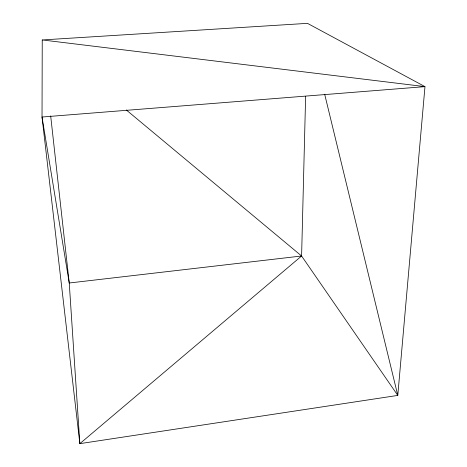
<?xml version="1.0" encoding="UTF-8"?>
<svg xmlns="http://www.w3.org/2000/svg" width="467" height="467" viewBox="0 0 467 467"><rect width="100%" height="100%" fill="white"/><g stroke="black" fill="none" stroke-linecap="round" stroke-linejoin="round"><path stroke-width="0.7" d="M42.24 39.946L42.024 117.024L79.851 443.65L397.791 395.409L424.976 86.634L307.467 23.35L42.24 39.946L424.976 86.634L42.024 117.024L69.244 282.996L79.851 443.65L301.6 255.998L305.628 96.278M324.67 94.217L397.791 395.409L301.6 255.998L69.244 282.996L50.675 115.898M126.265 109.943L301.6 255.998"/></g></svg>
